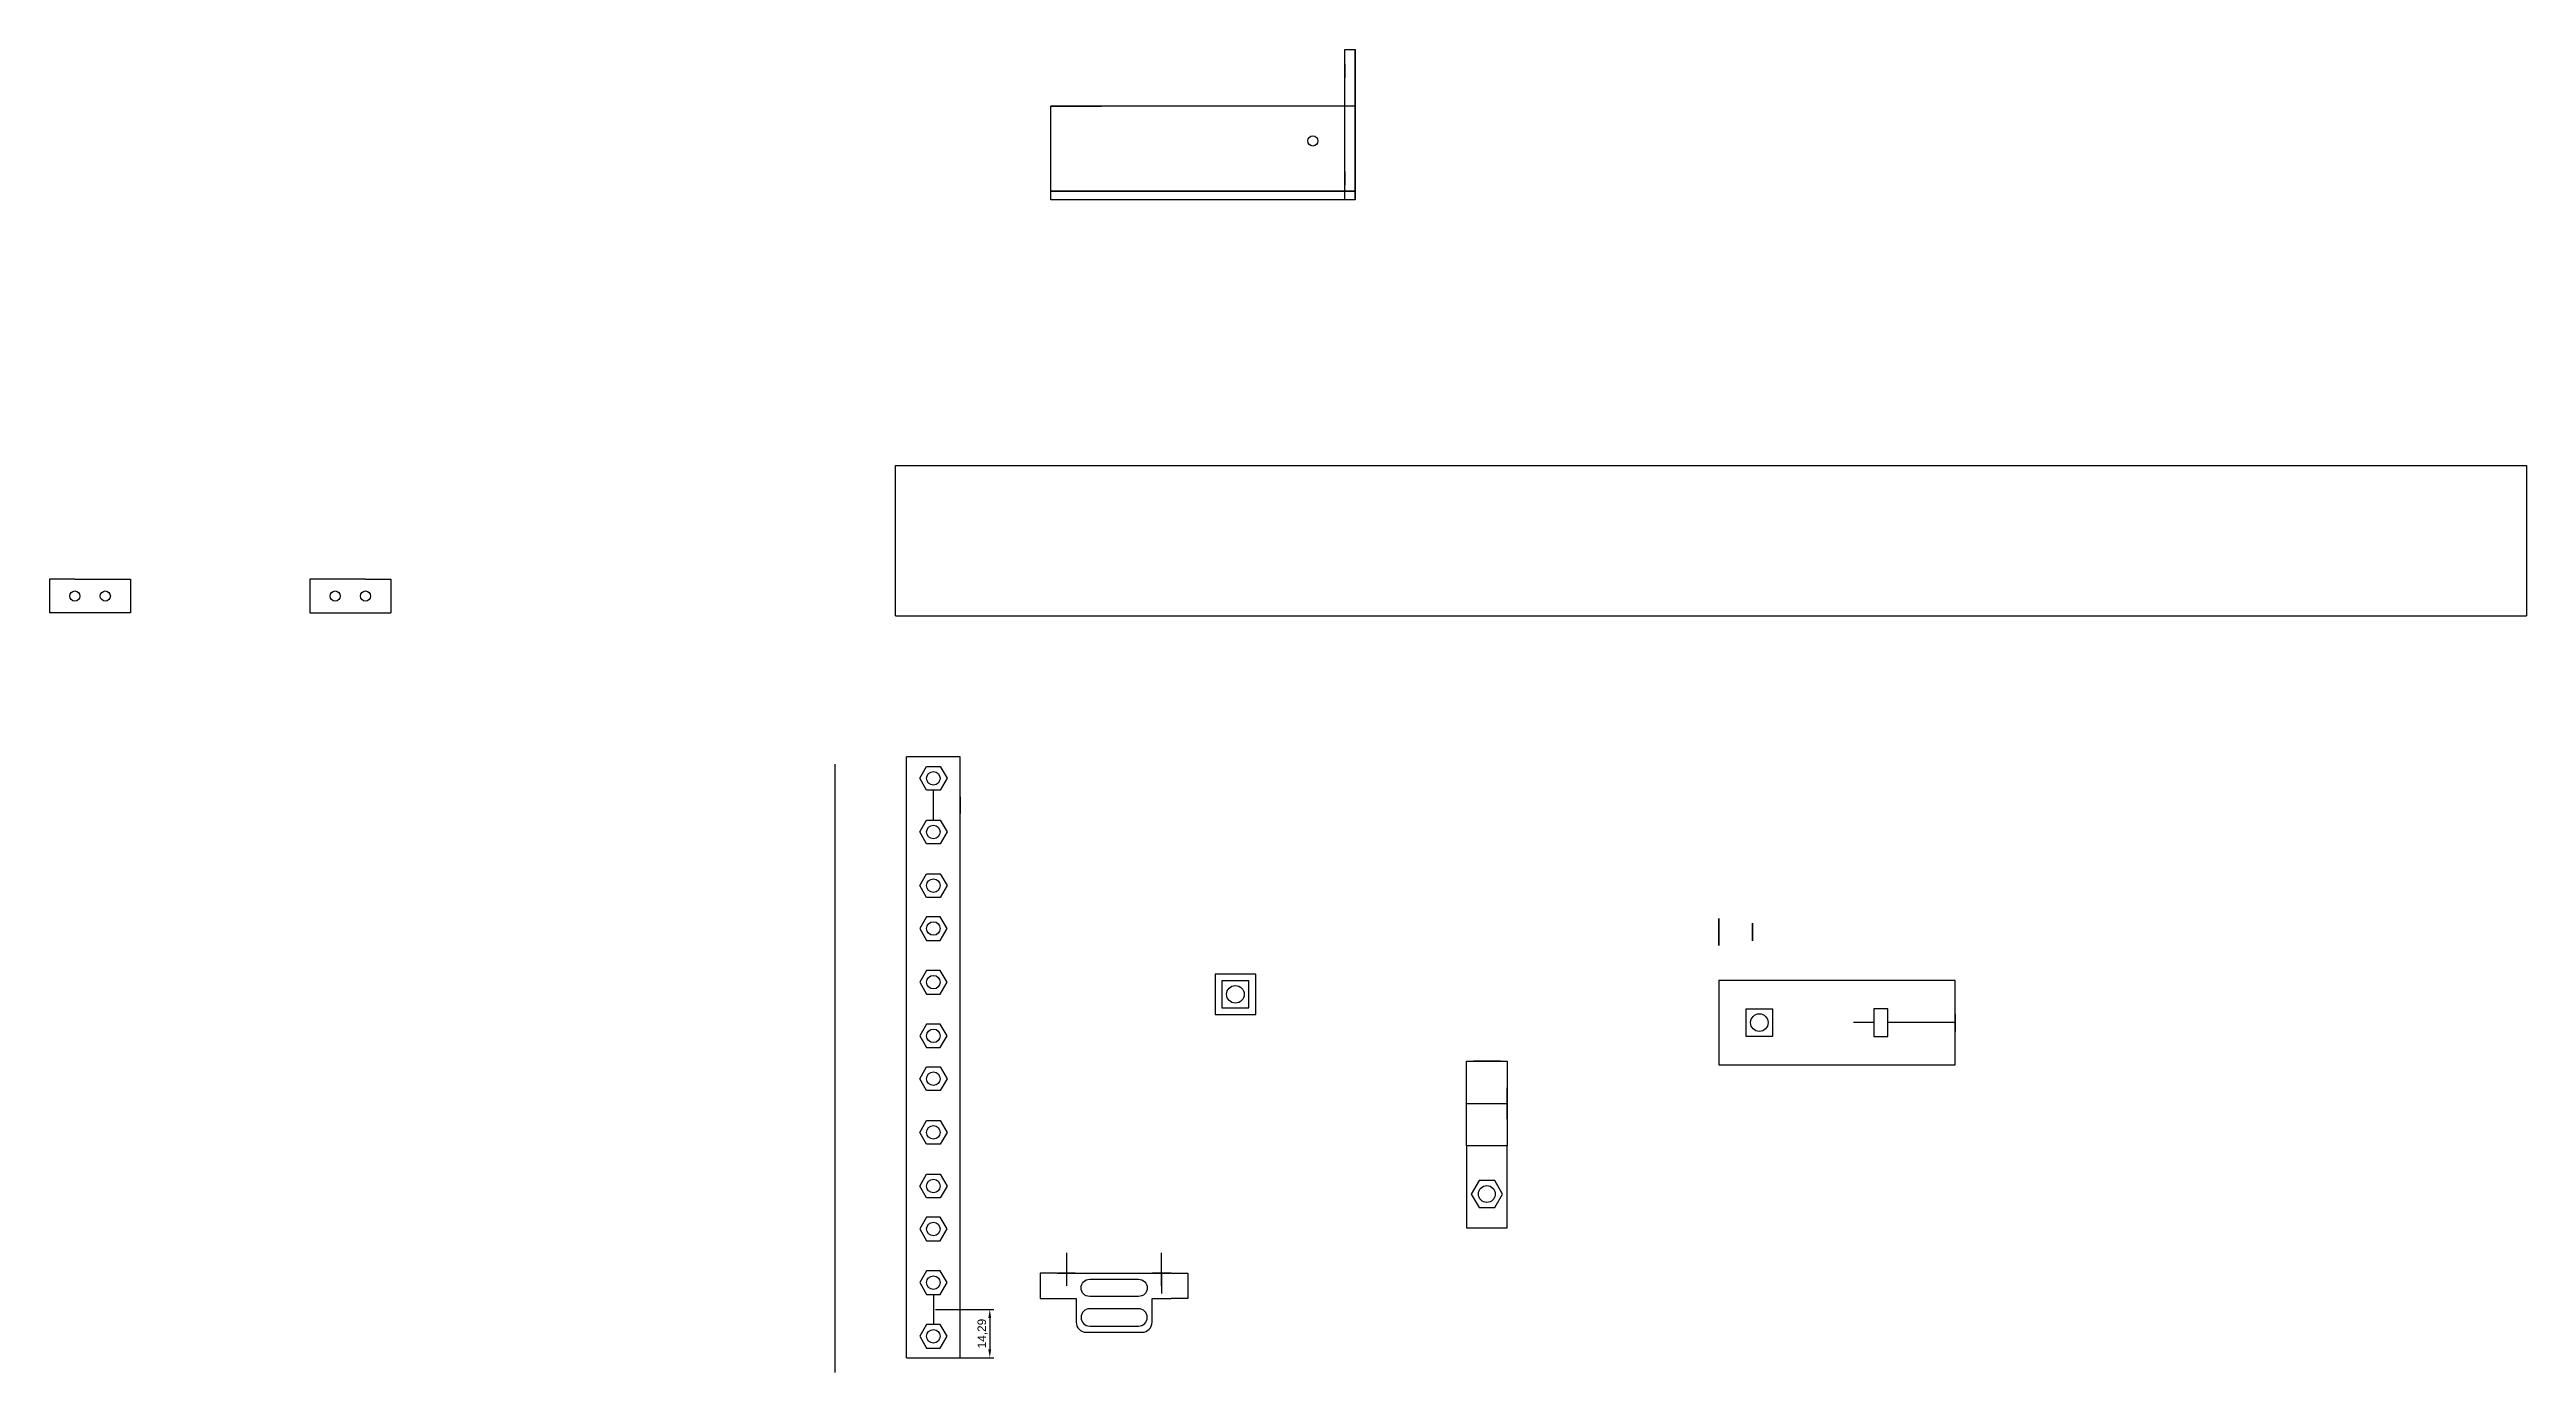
# Model space of a CAD drawing. Header units: millimetres. Extents: x 492 to 1225, y 25 to 416.
import ezdxf

# ---------------------------------------------------------------- set-up
doc = ezdxf.new("R2010")
doc.units = ezdxf.units.MM
doc.linetypes.add('ACAD_ISO02W100', pattern=[15, 12, -3])
for name, color, linetype in [('Kóta', 1, 'Continuous'), ('N hrana', 3, 'ACAD_ISO02W100'), ('Object', 4, 'Continuous')]:
    doc.layers.add(name, color=color, linetype=linetype)
doc.styles.get("Standard").update_dxf_attribs({"font": 'arial.ttf'})
doc.dimstyles.new('ISO-25', dxfattribs={"dimtxt": 2.5, "dimasz": 2.5, "dimexe": 1.25, "dimexo": 0.625, "dimtad": 1, "dimtxsty": 'Standard', "dimcen": 2.5, "dimadec": 0, "dimazin": 0, "dimtfac": 1, "dimtmove": 0, "dimatfit": 3, "dimfxl": 1, "dimarcsym": 0})

# ---------------------------------------------------------------- blocks, each defined once
blk = doc.blocks.new('*D3')
at = {"layer": 'Defpoints', "color": 0, "transparency": 16777216}
for p in [(753.71, 43.66), (753.71, 29.38), (770.39, 29.38)]:
    blk.add_point(p, dxfattribs=at)
at = {"layer": 'Kóta', "color": 0, "lineweight": -2, "transparency": 16777216}
for p, q in [((754.34, 43.66), (771.64, 43.66)), ((770.39, 41.16), (770.39, 31.88)), ((754.34, 29.38), (771.64, 29.38))]:
    blk.add_line(p, q, dxfattribs=at)
at = {"layer": 'Kóta', "color": 0, "transparency": 16777216}
for points in [[(769.97, 41.16), (770.8, 41.16), (770.39, 43.66)], [(769.97, 31.88), (770.8, 31.88), (770.39, 29.38)]]:
    blk.add_solid(points, dxfattribs=at)
at = {"layer": 'Kóta', "color": 0, "transparency": 16777216, "insert": (768.26, 36.52), "char_height": 2.5, "attachment_point": 5, "rotation": 90}
blk.add_mtext('14,29', dxfattribs=at)

msp = doc.modelspace()

# ---------------------------------------------------------------- linework, layer by layer
for p, q in [((878.455, 372.033), (878.455, 416.483)), ((878.455, 416.483), (878.455, 416.483, 126.5)), ((878.455, 416.483, 126.5), (878.455, 372.033, 126.5)), ((878.455, 399.733), (788.455, 399.733)), ((788.455, 374.533), (788.455, 399.733)), ((788.455, 399.733), (803.455, 399.733)), ((878.455, 399.733), (878.455, 374.533)), ((878.455, 374.533), (788.455, 374.533)), ((788.455, 374.533), (793.455, 374.533)), ((878.455, 372.033, 126.5), (878.455, 372.033)), ((742.538, 248.926), (742.538, 293.426)), ((742.538, 293.426), (1225.038, 293.426)), ((1225.038, 293.426), (1225.038, 248.926)), ((742.538, 248.926), (1225.038, 248.926)), ((745.777, 29.376), (745.777, 207.176)), ((761.652, 207.176), (745.777, 207.176)), ((761.652, 29.376), (761.652, 207.176)), ((724.621, 25.012), (724.621, 205.012)), ((753.715, 188.451), (753.715, 197.326)), ((1036.062, 132.64), (1031.962, 132.64)), ((1031.962, 132.64), (1031.962, 124.44)), ((1036.062, 128.54), (1036.062, 132.64)), ((1031.962, 128.54), (1025.962, 128.54)), ((1056.062, 128.54), (1036.062, 128.54)), ((1036.062, 124.44), (1036.062, 128.54)), ((1031.962, 124.44), (1036.062, 124.44)), ((911.464, 92.104), (911.464, 117.104)), ((911.464, 117.104), (923.464, 117.104)), ((923.464, 117.104), (923.464, 92.104)), ((923.464, 92.104), (911.464, 92.104)), ((911.464, 92.104), (911.464, 67.816)), ((923.464, 67.816), (923.464, 92.104)), ((911.464, 67.816), (923.464, 67.816)), ((793.148, 50.673), (793.148, 60.458)), ((821.223, 50.673), (821.223, 60.458)), ((790.348, 54.423), (785.348, 54.423)), ((785.348, 54.423), (785.348, 46.923)), ((790.348, 54.423), (795.948, 54.423)), ((793.148, 54.423), (793.148, 54.423, 6)), ((795.948, 54.423), (818.423, 54.423)), ((824.023, 54.423), (818.423, 54.423)), ((821.223, 54.423), (821.223, 48.423)), ((821.223, 54.423), (821.223, 54.423, 6)), ((824.023, 54.423), (829.023, 54.423)), ((829.023, 54.423), (829.023, 46.923)), ((753.715, 48.101), (753.715, 39.226)), ((785.348, 46.923), (790.348, 46.923)), ((790.348, 46.923), (795.948, 46.923)), ((795.948, 46.923), (795.948, 39.923)), ((818.423, 46.923), (824.023, 46.923)), ((818.423, 39.923), (818.423, 46.923)), ((829.023, 46.923), (824.023, 46.923)), ((798.948, 36.923), (815.423, 36.923)), ((745.777, 29.376), (761.652, 29.376)), ((745.777, 29.376), (745.777, 29.376, 12))]:
    msp.add_line(p, q)
at = {"extrusion": (0, -1, -2.22045e-16)}
for p, q in [((917.464, 117.104), (917.464, 117.104, 10)), ((917.464, 117.104, 10), (917.464, 117.104, 20))]:
    msp.add_line(p, q, dxfattribs=at)
for points in [[(878.455, 372.033), (875.455, 372.033), (875.455, 416.483), (878.455, 416.483)], [(788.455, 374.533), (878.455, 374.533), (878.455, 372.033), (788.455, 372.033)], [(837.07, 130.916), (849.07, 130.916), (849.07, 142.916), (837.07, 142.916)], [(839.07, 140.916), (839.07, 132.916), (847.07, 132.916), (847.07, 140.916)], [(986.062, 116.04), (1056.062, 116.04), (1056.062, 141.04), (986.062, 141.04)], [(994.062, 132.54), (994.062, 124.54), (1002.062, 124.54), (1002.062, 132.54)], [(915.154, 81.816), (912.845, 77.816), (915.154, 73.816), (919.773, 73.816), (922.083, 77.816), (919.773, 81.816)]]:
    msp.add_lwpolyline(points, close=True)
at = {"extrusion": (-1, 0, 0), "elevation": -986.062}
msp.add_lwpolyline([(-159.311, 7.7), (-155.327, 5.4), (-151.344, 7.7), (-151.344, 12.3), (-155.327, 14.6), (-159.311, 12.3)], close=True, dxfattribs=at)
at = {"extrusion": (0, -1, -2.22045e-16), "elevation": -117.104}
msp.add_lwpolyline([(913.464, 19), (913.464, 11), (921.464, 11), (921.464, 19)], close=True, dxfattribs=at)
at = {"extrusion": (1, -4.54747e-15, 0), "elevation": 923.464}
msp.add_lwpolyline([(102.304, 8.984), (100.004, 5), (102.304, 1.016), (106.904, 1.016), (109.204, 5), (106.904, 8.984)], close=True, dxfattribs=at)
for points in [[(814.423, 47.498), (799.948, 47.498, -1), (799.948, 52.598), (814.423, 52.598, -1)], [(814.423, 43.848), (799.948, 43.848, 1), (799.948, 38.748), (814.423, 38.748, 1)]]:
    msp.add_lwpolyline(points, format="xyb", close=True)
at = {"extrusion": (-1, 0, 0)}
for centre in [(-410.133, 119.562, -875.455), (-378.383, 119.562, -875.455)]:
    msp.add_circle(centre, 2, dxfattribs=at)
for centre, radius in [((865.955, 389.433), 1.5), ((753.715, 200.826), 2), ((753.715, 184.951), 2), ((753.715, 169.076), 2), ((753.715, 156.376), 2), ((753.715, 140.501), 2), ((843.07, 136.916), 2.6), ((753.715, 124.626), 2), ((998.062, 128.54), 2.6), ((753.715, 111.926), 2), ((753.715, 96.051), 2), ((753.715, 80.176), 2), ((917.464, 77.816), 2.5), ((753.715, 67.476), 2), ((753.715, 51.601), 2), ((753.715, 35.726), 2)]:
    msp.add_circle(centre, radius)
at = {"extrusion": (1, 0, -2.22045e-16)}
msp.add_circle((192.888, 6, 761.652), 2.5, dxfattribs=at)
at = {"extrusion": (1, 0, 0)}
for centre in [(155.327, 10, 996.062), (128.54, 10, 1056.062)]:
    msp.add_circle(centre, 2.6, dxfattribs=at)
at = {"extrusion": (0, -1, -2.22045e-16)}
msp.add_circle((917.464, 15, -117.104), 2.6, dxfattribs=at)
at = {"extrusion": (1, -4.54747e-15, 0)}
msp.add_circle((104.604, 5, 923.464), 2.6, dxfattribs=at)
at = {"extrusion": (0, 1, 0)}
for centre in [(-793.148, 6, 54.423), (-821.223, 6, 54.423)]:
    msp.add_circle(centre, 2.55, dxfattribs=at)
for centre, start, end in [((798.948, 39.923), 180, 270), ((815.423, 39.923), 270, 0)]:
    msp.add_arc(centre, 3, start, end)
at = {"layer": 'N hrana'}
msp.add_line((911.464, 104.604), (923.464, 104.604), dxfattribs=at)
for points in [[(751.694, 197.326), (749.673, 200.826), (751.694, 204.326), (755.736, 204.326), (757.756, 200.826), (755.736, 197.326)], [(751.694, 181.451), (749.673, 184.951), (751.694, 188.451), (755.736, 188.451), (757.756, 184.951), (755.736, 181.451)], [(751.694, 165.576), (749.673, 169.076), (751.694, 172.576), (755.736, 172.576), (757.756, 169.076), (755.736, 165.576)], [(751.694, 159.876), (749.673, 156.376), (751.694, 152.876), (755.736, 152.876), (757.756, 156.376), (755.736, 159.876)], [(751.694, 144.001), (749.673, 140.501), (751.694, 137.001), (755.736, 137.001), (757.756, 140.501), (755.736, 144.001)], [(751.694, 128.126), (749.673, 124.626), (751.694, 121.126), (755.736, 121.126), (757.756, 124.626), (755.736, 128.126)], [(751.694, 108.426), (749.673, 111.926), (751.694, 115.426), (755.736, 115.426), (757.756, 111.926), (755.736, 108.426)], [(751.694, 92.551), (749.673, 96.051), (751.694, 99.551), (755.736, 99.551), (757.756, 96.051), (755.736, 92.551)], [(751.694, 76.676), (749.673, 80.176), (751.694, 83.676), (755.736, 83.676), (757.756, 80.176), (755.736, 76.676)], [(751.694, 70.976), (749.673, 67.476), (751.694, 63.976), (755.736, 63.976), (757.756, 67.476), (755.736, 70.976)], [(751.694, 55.101), (749.673, 51.601), (751.694, 48.101), (755.736, 48.101), (757.756, 51.601), (755.736, 55.101)], [(751.694, 39.226), (749.673, 35.726), (751.694, 32.226), (755.736, 32.226), (757.756, 35.726), (755.736, 39.226)]]:
    msp.add_lwpolyline(points, close=True, dxfattribs=at)
at = {"layer": 'Object'}
for p, q in [((499.714, 259.758), (492.214, 259.758)), ((492.214, 259.758), (492.214, 249.758)), ((499.714, 259.758), (508.714, 259.758)), ((508.714, 259.758), (516.214, 259.758)), ((516.214, 259.758), (516.214, 249.758)), ((576.714, 259.758), (569.214, 259.758)), ((569.214, 259.758), (569.214, 249.758)), ((585.714, 259.758), (576.714, 259.758)), ((585.714, 259.758), (593.214, 259.758)), ((593.214, 259.758), (593.214, 249.758)), ((516.214, 249.758), (492.214, 249.758)), ((569.214, 249.758), (593.214, 249.758))]:
    msp.add_line(p, q, dxfattribs=at)
for centre in [(499.714, 254.758), (508.714, 254.758), (576.714, 254.758), (585.714, 254.758)]:
    msp.add_circle(centre, 1.5, dxfattribs=at)

# ---------------------------------------------------------------- dimensions: what is measured, and where the dimension line sits
at = {"layer": 'Kóta'}
dim = msp.add_linear_dim(base=(770.387, 29.376), p1=(753.715, 43.663), p2=(753.715, 29.376), angle=90, dimstyle='ISO-25', dxfattribs=at)
dim.commit()
dim.dimension.update_dxf_attribs({"geometry": '*D3', "text_midpoint": (768.259, 36.519)})

doc.saveas('drawing.dxf')
